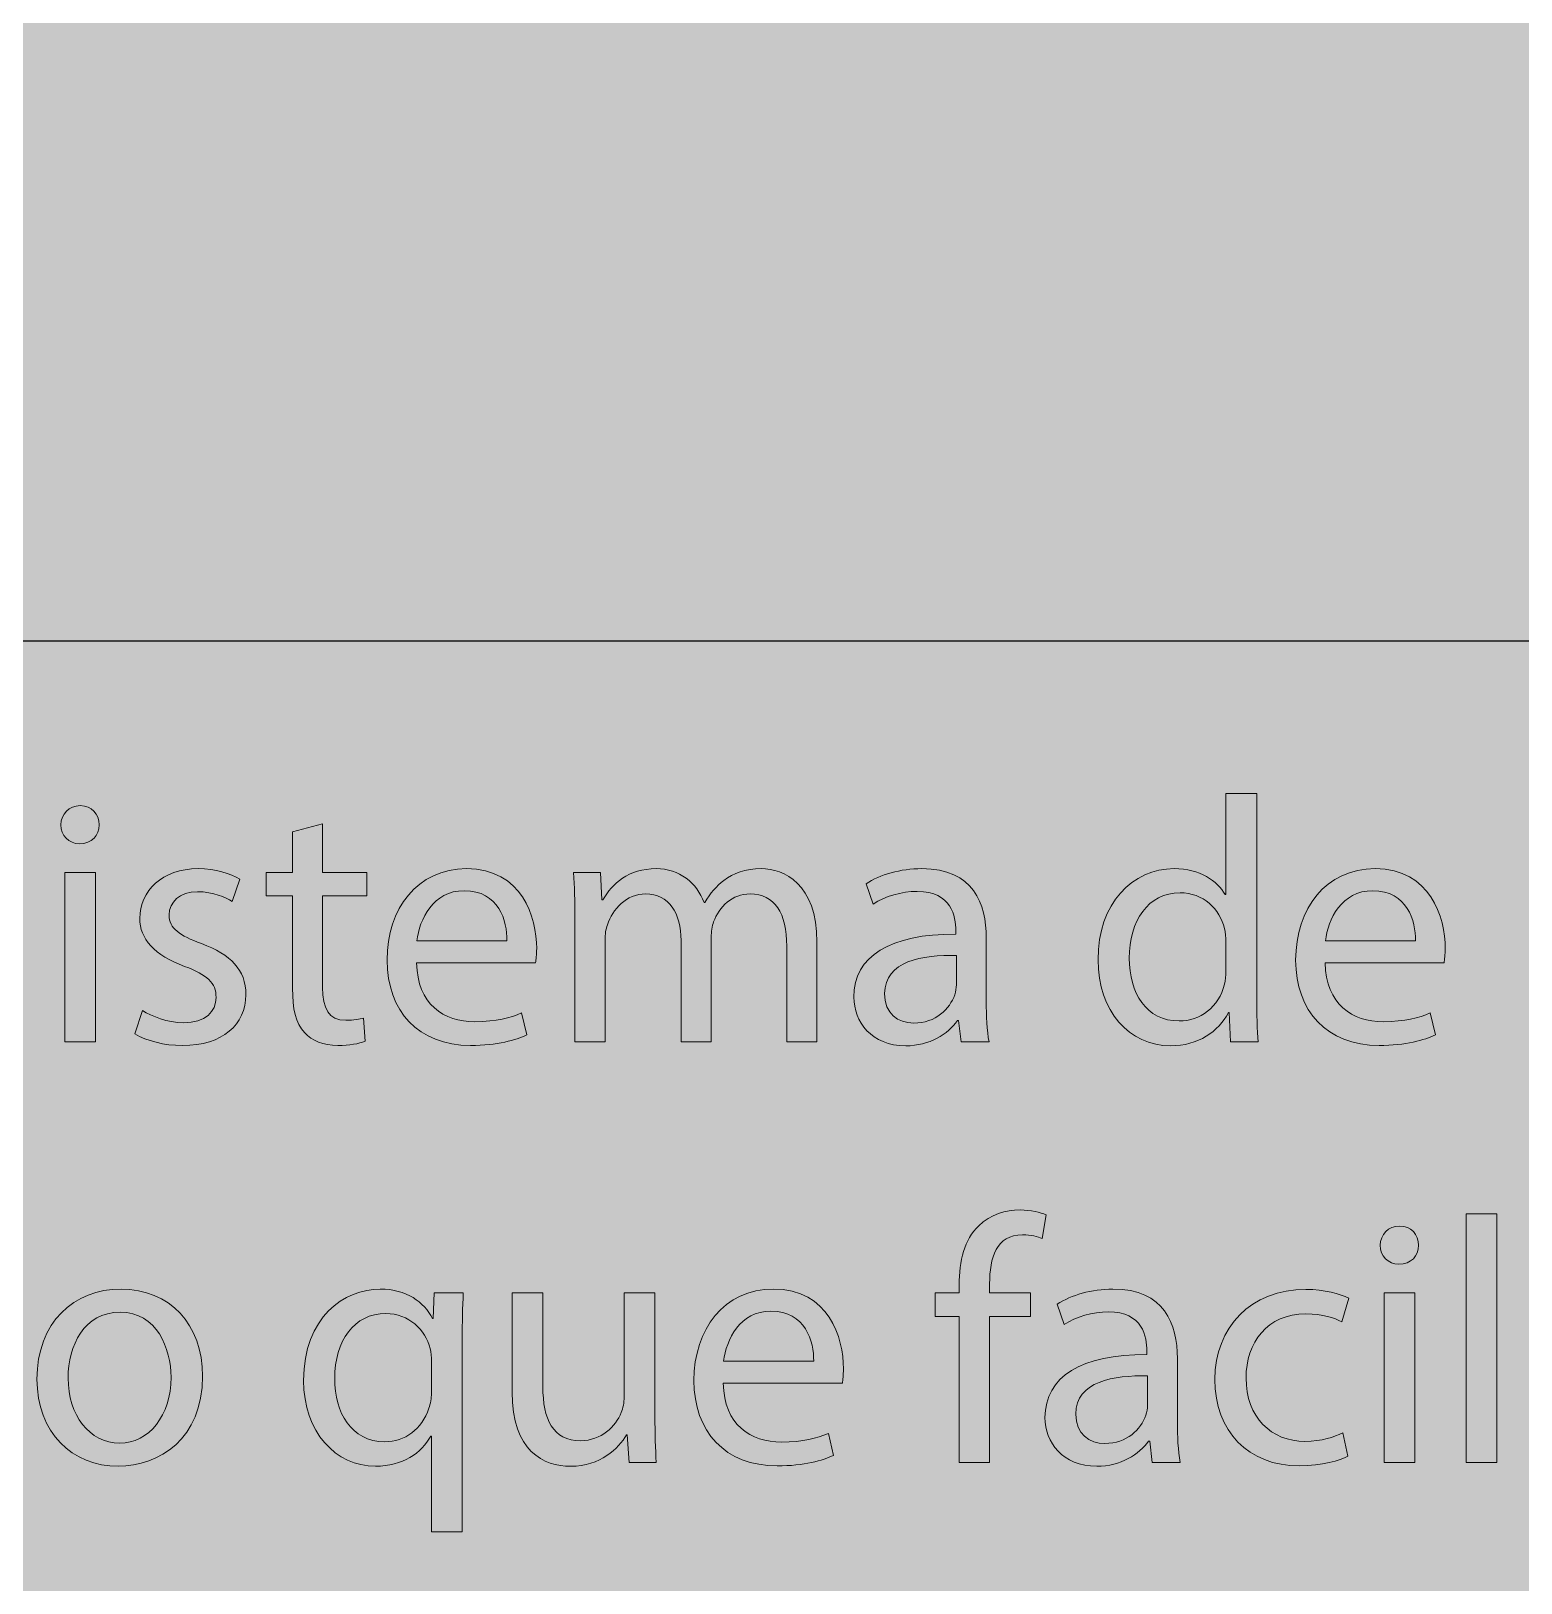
# Model space of a CAD drawing. Header units: inches. Extents: x -507 to 1392, y -754 to 68.
# Drawn here: x 483.1 to 534.2, y -71.6 to -18.4 of the extents above; entities that cross this region are included whole.
import ezdxf

# ---------------------------------------------------------------- set-up
doc = ezdxf.new("R2010")
doc.units = ezdxf.units.IN
doc.header["$MEASUREMENT"] = 0
doc.layers.add('Front', color=7, linetype='Continuous')
picture_1 = doc.add_image_def('image1.png', size_in_pixel=(3301, 2181))
picture_2 = doc.add_image_def('image6.png', size_in_pixel=(3362, 446))

# ---------------------------------------------------------------- blocks, each defined once
blk = doc.blocks.new('block 3')
at = {"layer": 'Front', "true_color": 0x326699}
h = blk.add_hatch(color=165, dxfattribs=at)
h.dxf.hatch_style = 2
h.paths.add_polyline_path([(-211, -462.1), (-211, 61.249), (581, 61.249), (581, -462.1)])
at = {"layer": 'Front'}
image = blk.add_image(picture_1, insert=(-211, -462.191), size_in_units=(792.24, 523.44), dxfattribs=at)
blk = doc.blocks.new('block 21')
at = {"layer": 'Front'}
image = blk.add_image(picture_2, insert=(-223.161, -39.321), size_in_units=(806.88, 107.04), dxfattribs=at)
blk = doc.blocks.new('block 20')
at = {"layer": 'Front'}
blk.add_blockref('block 21', (0, 0), dxfattribs=at)
blk = doc.blocks.new('block 47')
at = {"layer": 'Front', "true_color": 0x231f20}
h = blk.add_hatch(color=250, dxfattribs=at)
h.dxf.hatch_style = 2
edge = h.paths.add_edge_path()
edge.add_spline(control_points=[(525.102, -44.53), (525.102, -44.53), (525.102, -51.546), (525.102, -51.546), (525.102, -52.062), (525.114, -52.649), (525.149, -53.045), (525.149, -53.045), (524.202, -53.045), (524.202, -53.045), (524.202, -53.045), (524.154, -52.038), (524.154, -52.038), (524.154, -52.038), (524.13, -52.038), (524.13, -52.038), (523.806, -52.686), (523.099, -53.177), (522.151, -53.177), (520.748, -53.177), (519.668, -51.99), (519.668, -50.227), (519.657, -48.296), (520.856, -47.109), (522.271, -47.109), (523.159, -47.109), (523.758, -47.528), (524.022, -47.996), (524.022, -47.996), (524.046, -47.996), (524.046, -47.996), (524.046, -47.996), (524.046, -44.53), (524.046, -44.53), (524.046, -44.53), (525.102, -44.53), (525.102, -44.53)], knot_values=[0, 0, 0, 0, 1, 1, 1, 2, 2, 2, 3, 3, 3, 4, 4, 4, 5, 5, 5, 6, 6, 6, 7, 7, 7, 8, 8, 8, 9, 9, 9, 10, 10, 10, 11, 11, 11, 12, 12, 12, 12], degree=3, periodic=1)
edge = h.paths.add_edge_path()
edge.add_spline(control_points=[(524.046, -49.604), (524.046, -49.471), (524.034, -49.292), (523.998, -49.16), (523.842, -48.488), (523.267, -47.936), (522.475, -47.936), (521.384, -47.936), (520.736, -48.896), (520.736, -50.179), (520.736, -51.354), (521.312, -52.326), (522.451, -52.326), (523.159, -52.326), (523.806, -51.858), (523.998, -51.066), (524.034, -50.922), (524.046, -50.779), (524.046, -50.611), (524.046, -50.611), (524.046, -49.604), (524.046, -49.604)], knot_values=[0, 0, 0, 0, 1, 1, 1, 2, 2, 2, 3, 3, 3, 4, 4, 4, 5, 5, 5, 6, 6, 6, 7, 7, 7, 7], degree=3, periodic=1)
h = blk.add_hatch(color=250, dxfattribs=at)
h.dxf.hatch_style = 2
edge = h.paths.add_edge_path()
edge.add_spline(control_points=[(485.456, -45.609), (485.468, -45.969), (485.204, -46.257), (484.785, -46.257), (484.413, -46.257), (484.149, -45.969), (484.149, -45.609), (484.149, -45.238), (484.425, -44.95), (484.809, -44.95), (485.204, -44.95), (485.456, -45.238), (485.456, -45.609)], knot_values=[0, 0, 0, 0, 1, 1, 1, 2, 2, 2, 3, 3, 3, 4, 4, 4, 4], degree=3, periodic=1)
h.paths.add_polyline_path([(484.281, -53.045), (484.281, -47.241), (485.336, -47.241), (485.336, -53.045)])
h = blk.add_hatch(color=250, dxfattribs=at)
h.dxf.hatch_style = 2
edge = h.paths.add_edge_path()
edge.add_spline(control_points=[(493.112, -45.574), (493.112, -45.574), (493.112, -47.241), (493.112, -47.241), (493.112, -47.241), (494.623, -47.241), (494.623, -47.241), (494.623, -47.241), (494.623, -48.044), (494.623, -48.044), (494.623, -48.044), (493.112, -48.044), (493.112, -48.044), (493.112, -48.044), (493.112, -51.174), (493.112, -51.174), (493.112, -51.894), (493.315, -52.302), (493.903, -52.302), (494.179, -52.302), (494.383, -52.266), (494.515, -52.23), (494.515, -52.23), (494.563, -53.021), (494.563, -53.021), (494.359, -53.105), (494.035, -53.166), (493.627, -53.166), (493.136, -53.166), (492.74, -53.009), (492.488, -52.722), (492.188, -52.41), (492.08, -51.894), (492.08, -51.21), (492.08, -51.21), (492.08, -48.044), (492.08, -48.044), (492.08, -48.044), (491.181, -48.044), (491.181, -48.044), (491.181, -48.044), (491.181, -47.241), (491.181, -47.241), (491.181, -47.241), (492.08, -47.241), (492.08, -47.241), (492.08, -47.241), (492.08, -45.85), (492.08, -45.85), (492.08, -45.85), (493.112, -45.574), (493.112, -45.574)], knot_values=[0, 0, 0, 0, 1, 1, 1, 2, 2, 2, 3, 3, 3, 4, 4, 4, 5, 5, 5, 6, 6, 6, 7, 7, 7, 8, 8, 8, 9, 9, 9, 10, 10, 10, 11, 11, 11, 12, 12, 12, 13, 13, 13, 14, 14, 14, 15, 15, 15, 16, 16, 16, 17, 17, 17, 17], degree=3, periodic=1)
h = blk.add_hatch(color=250, dxfattribs=at)
h.dxf.hatch_style = 2
edge = h.paths.add_edge_path()
edge.add_spline(control_points=[(486.944, -51.966), (487.256, -52.17), (487.808, -52.386), (488.336, -52.386), (489.104, -52.386), (489.463, -52.002), (489.463, -51.522), (489.463, -51.019), (489.163, -50.743), (488.384, -50.455), (487.34, -50.083), (486.849, -49.507), (486.849, -48.812), (486.849, -47.876), (487.604, -47.109), (488.852, -47.109), (489.439, -47.109), (489.955, -47.276), (490.279, -47.468), (490.279, -47.468), (490.015, -48.236), (490.015, -48.236), (489.787, -48.092), (489.367, -47.9), (488.828, -47.9), (488.204, -47.9), (487.856, -48.26), (487.856, -48.692), (487.856, -49.171), (488.204, -49.387), (488.959, -49.675), (489.967, -50.059), (490.482, -50.563), (490.482, -51.426), (490.482, -52.446), (489.691, -53.166), (488.312, -53.166), (487.676, -53.166), (487.088, -53.009), (486.681, -52.77), (486.681, -52.77), (486.944, -51.966), (486.944, -51.966)], knot_values=[0, 0, 0, 0, 1, 1, 1, 2, 2, 2, 3, 3, 3, 4, 4, 4, 5, 5, 5, 6, 6, 6, 7, 7, 7, 8, 8, 8, 9, 9, 9, 10, 10, 10, 11, 11, 11, 12, 12, 12, 13, 13, 13, 14, 14, 14, 14], degree=3, periodic=1)
h = blk.add_hatch(color=250, dxfattribs=at)
h.dxf.hatch_style = 2
edge = h.paths.add_edge_path()
edge.add_spline(control_points=[(496.329, -50.335), (496.353, -51.762), (497.264, -52.35), (498.319, -52.35), (499.075, -52.35), (499.531, -52.218), (499.926, -52.05), (499.926, -52.05), (500.106, -52.806), (500.106, -52.806), (499.734, -52.974), (499.099, -53.166), (498.175, -53.166), (496.388, -53.166), (495.321, -51.99), (495.321, -50.239), (495.321, -48.488), (496.353, -47.109), (498.043, -47.109), (499.938, -47.109), (500.442, -48.776), (500.442, -49.843), (500.442, -50.059), (500.418, -50.227), (500.406, -50.335), (500.406, -50.335), (496.329, -50.335), (496.329, -50.335)], knot_values=[0, 0, 0, 0, 1, 1, 1, 2, 2, 2, 3, 3, 3, 4, 4, 4, 5, 5, 5, 6, 6, 6, 7, 7, 7, 8, 8, 8, 9, 9, 9, 9], degree=3, periodic=1)
edge = h.paths.add_edge_path()
edge.add_spline(control_points=[(499.423, -49.579), (499.435, -48.908), (499.147, -47.864), (497.959, -47.864), (496.892, -47.864), (496.424, -48.848), (496.34, -49.579), (496.34, -49.579), (499.423, -49.579), (499.423, -49.579)], knot_values=[0, 0, 0, 0, 1, 1, 1, 2, 2, 2, 3, 3, 3, 3], degree=3, periodic=1)
h = blk.add_hatch(color=250, dxfattribs=at)
h.dxf.hatch_style = 2
edge = h.paths.add_edge_path()
edge.add_spline(control_points=[(501.752, -48.812), (501.752, -48.212), (501.74, -47.72), (501.705, -47.241), (501.705, -47.241), (502.628, -47.241), (502.628, -47.241), (502.628, -47.241), (502.676, -48.176), (502.676, -48.176), (502.676, -48.176), (502.712, -48.176), (502.712, -48.176), (503.036, -47.625), (503.576, -47.109), (504.535, -47.109), (505.327, -47.109), (505.926, -47.588), (506.178, -48.272), (506.178, -48.272), (506.202, -48.272), (506.202, -48.272), (506.382, -47.948), (506.61, -47.696), (506.85, -47.517), (507.197, -47.252), (507.581, -47.109), (508.133, -47.109), (508.9, -47.109), (510.04, -47.612), (510.04, -49.627), (510.04, -49.627), (510.04, -53.045), (510.04, -53.045), (510.04, -53.045), (509.008, -53.045), (509.008, -53.045), (509.008, -53.045), (509.008, -49.759), (509.008, -49.759), (509.008, -48.644), (508.601, -47.972), (507.749, -47.972), (507.149, -47.972), (506.682, -48.416), (506.502, -48.932), (506.454, -49.076), (506.418, -49.268), (506.418, -49.459), (506.418, -49.459), (506.418, -53.045), (506.418, -53.045), (506.418, -53.045), (505.387, -53.045), (505.387, -53.045), (505.387, -53.045), (505.387, -49.567), (505.387, -49.567), (505.387, -48.644), (504.979, -47.972), (504.175, -47.972), (503.516, -47.972), (503.036, -48.5), (502.868, -49.028), (502.808, -49.184), (502.784, -49.363), (502.784, -49.543), (502.784, -49.543), (502.784, -53.045), (502.784, -53.045), (502.784, -53.045), (501.752, -53.045), (501.752, -53.045), (501.752, -53.045), (501.752, -48.812), (501.752, -48.812)], knot_values=[0, 0, 0, 0, 1, 1, 1, 2, 2, 2, 3, 3, 3, 4, 4, 4, 5, 5, 5, 6, 6, 6, 7, 7, 7, 8, 8, 8, 9, 9, 9, 10, 10, 10, 11, 11, 11, 12, 12, 12, 13, 13, 13, 14, 14, 14, 15, 15, 15, 16, 16, 16, 17, 17, 17, 18, 18, 18, 19, 19, 19, 20, 20, 20, 21, 21, 21, 22, 22, 22, 23, 23, 23, 24, 24, 24, 25, 25, 25, 25], degree=3, periodic=1)
h = blk.add_hatch(color=250, dxfattribs=at)
h.dxf.hatch_style = 2
edge = h.paths.add_edge_path()
edge.add_spline(control_points=[(514.975, -53.045), (514.975, -53.045), (514.891, -52.314), (514.891, -52.314), (514.891, -52.314), (514.854, -52.314), (514.854, -52.314), (514.531, -52.77), (513.907, -53.177), (513.08, -53.177), (511.904, -53.177), (511.305, -52.35), (511.305, -51.51), (511.305, -50.107), (512.552, -49.339), (514.794, -49.352), (514.794, -49.352), (514.794, -49.231), (514.794, -49.231), (514.794, -48.752), (514.663, -47.888), (513.476, -47.888), (512.936, -47.888), (512.372, -48.056), (511.964, -48.32), (511.964, -48.32), (511.724, -47.625), (511.724, -47.625), (512.204, -47.312), (512.899, -47.109), (513.631, -47.109), (515.406, -47.109), (515.838, -48.32), (515.838, -49.483), (515.838, -49.483), (515.838, -51.654), (515.838, -51.654), (515.838, -52.158), (515.862, -52.649), (515.934, -53.045), (515.934, -53.045), (514.975, -53.045), (514.975, -53.045)], knot_values=[0, 0, 0, 0, 1, 1, 1, 2, 2, 2, 3, 3, 3, 4, 4, 4, 5, 5, 5, 6, 6, 6, 7, 7, 7, 8, 8, 8, 9, 9, 9, 10, 10, 10, 11, 11, 11, 12, 12, 12, 13, 13, 13, 14, 14, 14, 14], degree=3, periodic=1)
edge = h.paths.add_edge_path()
edge.add_spline(control_points=[(514.818, -50.083), (513.667, -50.059), (512.36, -50.263), (512.36, -51.39), (512.36, -52.074), (512.816, -52.398), (513.355, -52.398), (514.111, -52.398), (514.591, -51.918), (514.759, -51.426), (514.794, -51.318), (514.818, -51.198), (514.818, -51.09), (514.818, -51.09), (514.818, -50.083), (514.818, -50.083)], knot_values=[0, 0, 0, 0, 1, 1, 1, 2, 2, 2, 3, 3, 3, 4, 4, 4, 5, 5, 5, 5], degree=3, periodic=1)
h = blk.add_hatch(color=250, dxfattribs=at)
h.dxf.hatch_style = 2
edge = h.paths.add_edge_path()
edge.add_spline(control_points=[(527.444, -50.335), (527.468, -51.762), (528.379, -52.35), (529.435, -52.35), (530.19, -52.35), (530.646, -52.218), (531.042, -52.05), (531.042, -52.05), (531.222, -52.806), (531.222, -52.806), (530.85, -52.974), (530.214, -53.166), (529.291, -53.166), (527.503, -53.166), (526.436, -51.99), (526.436, -50.239), (526.436, -48.488), (527.468, -47.109), (529.159, -47.109), (531.054, -47.109), (531.558, -48.776), (531.558, -49.843), (531.558, -50.059), (531.533, -50.227), (531.521, -50.335), (531.521, -50.335), (527.444, -50.335), (527.444, -50.335)], knot_values=[0, 0, 0, 0, 1, 1, 1, 2, 2, 2, 3, 3, 3, 4, 4, 4, 5, 5, 5, 6, 6, 6, 7, 7, 7, 8, 8, 8, 9, 9, 9, 9], degree=3, periodic=1)
edge = h.paths.add_edge_path()
edge.add_spline(control_points=[(530.538, -49.579), (530.55, -48.908), (530.262, -47.864), (529.075, -47.864), (528.007, -47.864), (527.54, -48.848), (527.456, -49.579), (527.456, -49.579), (530.538, -49.579), (530.538, -49.579)], knot_values=[0, 0, 0, 0, 1, 1, 1, 2, 2, 2, 3, 3, 3, 3], degree=3, periodic=1)
h = blk.add_hatch(color=250, dxfattribs=at)
h.dxf.hatch_style = 2
edge = h.paths.add_edge_path()
edge.add_spline(control_points=[(514.91, -67.445), (514.91, -67.445), (514.91, -62.444), (514.91, -62.444), (514.91, -62.444), (514.095, -62.444), (514.095, -62.444), (514.095, -62.444), (514.095, -61.641), (514.095, -61.641), (514.095, -61.641), (514.91, -61.641), (514.91, -61.641), (514.91, -61.641), (514.91, -61.365), (514.91, -61.365), (514.91, -60.549), (515.09, -59.806), (515.582, -59.338), (515.978, -58.954), (516.505, -58.798), (516.997, -58.798), (517.369, -58.798), (517.693, -58.882), (517.896, -58.966), (517.896, -58.966), (517.752, -59.782), (517.752, -59.782), (517.597, -59.709), (517.381, -59.649), (517.081, -59.649), (516.182, -59.649), (515.954, -60.441), (515.954, -61.329), (515.954, -61.329), (515.954, -61.641), (515.954, -61.641), (515.954, -61.641), (517.357, -61.641), (517.357, -61.641), (517.357, -61.641), (517.357, -62.444), (517.357, -62.444), (517.357, -62.444), (515.954, -62.444), (515.954, -62.444), (515.954, -62.444), (515.954, -67.445), (515.954, -67.445), (515.954, -67.445), (514.91, -67.445), (514.91, -67.445)], knot_values=[0, 0, 0, 0, 1, 1, 1, 2, 2, 2, 3, 3, 3, 4, 4, 4, 5, 5, 5, 6, 6, 6, 7, 7, 7, 8, 8, 8, 9, 9, 9, 10, 10, 10, 11, 11, 11, 12, 12, 12, 13, 13, 13, 14, 14, 14, 15, 15, 15, 16, 16, 16, 17, 17, 17, 17], degree=3, periodic=1)
h = blk.add_hatch(color=250, dxfattribs=at)
h.dxf.hatch_style = 2
h.paths.add_polyline_path([(532.274, -58.93), (533.33, -58.93), (533.33, -67.445), (532.274, -67.445)])
h = blk.add_hatch(color=250, dxfattribs=at)
h.dxf.hatch_style = 2
edge = h.paths.add_edge_path()
edge.add_spline(control_points=[(530.642, -60.009), (530.654, -60.369), (530.39, -60.657), (529.97, -60.657), (529.598, -60.657), (529.334, -60.369), (529.334, -60.009), (529.334, -59.638), (529.61, -59.35), (529.994, -59.35), (530.39, -59.35), (530.642, -59.638), (530.642, -60.009)], knot_values=[0, 0, 0, 0, 1, 1, 1, 2, 2, 2, 3, 3, 3, 4, 4, 4, 4], degree=3, periodic=1)
h.paths.add_polyline_path([(529.466, -67.445), (529.466, -61.641), (530.522, -61.641), (530.522, -67.445)])
h = blk.add_hatch(color=250, dxfattribs=at)
h.dxf.hatch_style = 2
edge = h.paths.add_edge_path()
edge.add_spline(control_points=[(489, -64.495), (489, -66.642), (487.513, -67.577), (486.11, -67.577), (484.539, -67.577), (483.327, -66.426), (483.327, -64.591), (483.327, -62.648), (484.599, -61.509), (486.206, -61.509), (487.873, -61.509), (489, -62.72), (489, -64.495)], knot_values=[0, 0, 0, 0, 1, 1, 1, 2, 2, 2, 3, 3, 3, 4, 4, 4, 4], degree=3, periodic=1)
edge = h.paths.add_edge_path()
edge.add_spline(control_points=[(484.395, -64.555), (484.395, -65.826), (485.126, -66.786), (486.158, -66.786), (487.165, -66.786), (487.921, -65.838), (487.921, -64.531), (487.921, -63.547), (487.429, -62.3), (486.182, -62.3), (484.935, -62.3), (484.395, -63.452), (484.395, -64.555)], knot_values=[0, 0, 0, 0, 1, 1, 1, 2, 2, 2, 3, 3, 3, 4, 4, 4, 4], degree=3, periodic=1)
h = blk.add_hatch(color=250, dxfattribs=at)
h.dxf.hatch_style = 2
edge = h.paths.add_edge_path()
edge.add_spline(control_points=[(496.837, -66.546), (496.837, -66.546), (496.813, -66.546), (496.813, -66.546), (496.501, -67.122), (495.854, -67.577), (494.918, -67.577), (493.562, -67.577), (492.459, -66.402), (492.459, -64.639), (492.459, -62.468), (493.862, -61.509), (495.086, -61.509), (495.985, -61.509), (496.585, -61.952), (496.873, -62.516), (496.873, -62.516), (496.896, -62.516), (496.896, -62.516), (496.896, -62.516), (496.933, -61.641), (496.933, -61.641), (496.933, -61.641), (497.928, -61.641), (497.928, -61.641), (497.904, -62.132), (497.892, -62.636), (497.892, -63.236), (497.892, -63.236), (497.892, -69.82), (497.892, -69.82), (497.892, -69.82), (496.837, -69.82), (496.837, -69.82), (496.837, -69.82), (496.837, -66.546), (496.837, -66.546)], knot_values=[0, 0, 0, 0, 1, 1, 1, 2, 2, 2, 3, 3, 3, 4, 4, 4, 5, 5, 5, 6, 6, 6, 7, 7, 7, 8, 8, 8, 9, 9, 9, 10, 10, 10, 11, 11, 11, 12, 12, 12, 12], degree=3, periodic=1)
edge = h.paths.add_edge_path()
edge.add_spline(control_points=[(496.837, -63.991), (496.837, -63.847), (496.825, -63.679), (496.789, -63.547), (496.633, -62.9), (496.069, -62.348), (495.278, -62.348), (494.186, -62.348), (493.526, -63.271), (493.526, -64.579), (493.526, -65.73), (494.078, -66.738), (495.242, -66.738), (495.925, -66.738), (496.513, -66.318), (496.753, -65.586), (496.801, -65.442), (496.837, -65.238), (496.837, -65.083), (496.837, -65.083), (496.837, -63.991), (496.837, -63.991)], knot_values=[0, 0, 0, 0, 1, 1, 1, 2, 2, 2, 3, 3, 3, 4, 4, 4, 5, 5, 5, 6, 6, 6, 7, 7, 7, 7], degree=3, periodic=1)
h = blk.add_hatch(color=250, dxfattribs=at)
h.dxf.hatch_style = 2
edge = h.paths.add_edge_path()
edge.add_spline(control_points=[(504.492, -65.862), (504.492, -66.462), (504.504, -66.99), (504.54, -67.445), (504.54, -67.445), (503.604, -67.445), (503.604, -67.445), (503.604, -67.445), (503.544, -66.498), (503.544, -66.498), (503.544, -66.498), (503.521, -66.498), (503.521, -66.498), (503.245, -66.966), (502.633, -67.577), (501.602, -67.577), (500.69, -67.577), (499.599, -67.074), (499.599, -65.035), (499.599, -65.035), (499.599, -61.641), (499.599, -61.641), (499.599, -61.641), (500.654, -61.641), (500.654, -61.641), (500.654, -61.641), (500.654, -64.854), (500.654, -64.854), (500.654, -65.958), (500.99, -66.702), (501.95, -66.702), (502.657, -66.702), (503.149, -66.21), (503.341, -65.742), (503.401, -65.586), (503.437, -65.395), (503.437, -65.203), (503.437, -65.203), (503.437, -61.641), (503.437, -61.641), (503.437, -61.641), (504.492, -61.641), (504.492, -61.641), (504.492, -61.641), (504.492, -65.862), (504.492, -65.862)], knot_values=[0, 0, 0, 0, 1, 1, 1, 2, 2, 2, 3, 3, 3, 4, 4, 4, 5, 5, 5, 6, 6, 6, 7, 7, 7, 8, 8, 8, 9, 9, 9, 10, 10, 10, 11, 11, 11, 12, 12, 12, 13, 13, 13, 14, 14, 14, 15, 15, 15, 15], degree=3, periodic=1)
h = blk.add_hatch(color=250, dxfattribs=at)
h.dxf.hatch_style = 2
edge = h.paths.add_edge_path()
edge.add_spline(control_points=[(506.834, -64.735), (506.858, -66.162), (507.77, -66.75), (508.825, -66.75), (509.581, -66.75), (510.037, -66.618), (510.432, -66.45), (510.432, -66.45), (510.612, -67.206), (510.612, -67.206), (510.24, -67.374), (509.605, -67.565), (508.681, -67.565), (506.894, -67.565), (505.827, -66.39), (505.827, -64.639), (505.827, -62.888), (506.858, -61.509), (508.549, -61.509), (510.444, -61.509), (510.948, -63.176), (510.948, -64.243), (510.948, -64.459), (510.924, -64.627), (510.912, -64.735), (510.912, -64.735), (506.834, -64.735), (506.834, -64.735)], knot_values=[0, 0, 0, 0, 1, 1, 1, 2, 2, 2, 3, 3, 3, 4, 4, 4, 5, 5, 5, 6, 6, 6, 7, 7, 7, 8, 8, 8, 9, 9, 9, 9], degree=3, periodic=1)
edge = h.paths.add_edge_path()
edge.add_spline(control_points=[(509.929, -63.979), (509.94, -63.308), (509.653, -62.264), (508.465, -62.264), (507.398, -62.264), (506.93, -63.248), (506.846, -63.979), (506.846, -63.979), (509.929, -63.979), (509.929, -63.979)], knot_values=[0, 0, 0, 0, 1, 1, 1, 2, 2, 2, 3, 3, 3, 3], degree=3, periodic=1)
h = blk.add_hatch(color=250, dxfattribs=at)
h.dxf.hatch_style = 2
edge = h.paths.add_edge_path()
edge.add_spline(control_points=[(521.521, -67.445), (521.521, -67.445), (521.437, -66.714), (521.437, -66.714), (521.437, -66.714), (521.4, -66.714), (521.4, -66.714), (521.077, -67.169), (520.453, -67.577), (519.625, -67.577), (518.45, -67.577), (517.851, -66.75), (517.851, -65.91), (517.851, -64.507), (519.098, -63.739), (521.34, -63.751), (521.34, -63.751), (521.34, -63.631), (521.34, -63.631), (521.34, -63.152), (521.208, -62.288), (520.021, -62.288), (519.481, -62.288), (518.918, -62.456), (518.51, -62.72), (518.51, -62.72), (518.27, -62.024), (518.27, -62.024), (518.75, -61.712), (519.445, -61.509), (520.177, -61.509), (521.952, -61.509), (522.384, -62.72), (522.384, -63.883), (522.384, -63.883), (522.384, -66.054), (522.384, -66.054), (522.384, -66.558), (522.408, -67.049), (522.48, -67.445), (522.48, -67.445), (521.521, -67.445), (521.521, -67.445)], knot_values=[0, 0, 0, 0, 1, 1, 1, 2, 2, 2, 3, 3, 3, 4, 4, 4, 5, 5, 5, 6, 6, 6, 7, 7, 7, 8, 8, 8, 9, 9, 9, 10, 10, 10, 11, 11, 11, 12, 12, 12, 13, 13, 13, 14, 14, 14, 14], degree=3, periodic=1)
edge = h.paths.add_edge_path()
edge.add_spline(control_points=[(521.364, -64.483), (520.213, -64.459), (518.906, -64.663), (518.906, -65.79), (518.906, -66.474), (519.362, -66.798), (519.901, -66.798), (520.657, -66.798), (521.137, -66.318), (521.305, -65.826), (521.34, -65.718), (521.364, -65.598), (521.364, -65.49), (521.364, -65.49), (521.364, -64.483), (521.364, -64.483)], knot_values=[0, 0, 0, 0, 1, 1, 1, 2, 2, 2, 3, 3, 3, 4, 4, 4, 5, 5, 5, 5], degree=3, periodic=1)
h = blk.add_hatch(color=250, dxfattribs=at)
h.dxf.hatch_style = 2
edge = h.paths.add_edge_path()
edge.add_spline(control_points=[(528.228, -67.229), (527.952, -67.374), (527.341, -67.565), (526.561, -67.565), (524.81, -67.565), (523.67, -66.378), (523.67, -64.603), (523.67, -62.816), (524.894, -61.521), (526.789, -61.521), (527.413, -61.521), (527.964, -61.676), (528.252, -61.82), (528.252, -61.82), (528.012, -62.636), (528.012, -62.636), (527.76, -62.492), (527.365, -62.36), (526.789, -62.36), (525.458, -62.36), (524.738, -63.344), (524.738, -64.555), (524.738, -65.898), (525.602, -66.726), (526.753, -66.726), (527.353, -66.726), (527.749, -66.57), (528.048, -66.438), (528.048, -66.438), (528.228, -67.229), (528.228, -67.229)], knot_values=[0, 0, 0, 0, 1, 1, 1, 2, 2, 2, 3, 3, 3, 4, 4, 4, 5, 5, 5, 6, 6, 6, 7, 7, 7, 8, 8, 8, 9, 9, 9, 10, 10, 10, 10], degree=3, periodic=1)
at = {"layer": 'Front', "lineweight": 0}
for points in [[(484.281, -53.045), (484.281, -47.241), (485.336, -47.241), (485.336, -53.045), (484.281, -53.045)], [(532.274, -58.93), (533.33, -58.93), (533.33, -67.445), (532.274, -67.445), (532.274, -58.93)], [(529.466, -67.445), (529.466, -61.641), (530.522, -61.641), (530.522, -67.445), (529.466, -67.445)]]:
    blk.add_lwpolyline(points, dxfattribs=at)
for points, knots in [([(525.102, -44.53), (525.102, -44.53), (525.102, -51.546), (525.102, -51.546), (525.102, -52.062), (525.114, -52.649), (525.149, -53.045), (525.149, -53.045), (524.202, -53.045), (524.202, -53.045), (524.202, -53.045), (524.154, -52.038), (524.154, -52.038), (524.154, -52.038), (524.13, -52.038), (524.13, -52.038), (523.806, -52.686), (523.099, -53.177), (522.151, -53.177), (520.748, -53.177), (519.668, -51.99), (519.668, -50.227), (519.657, -48.296), (520.856, -47.109), (522.271, -47.109), (523.159, -47.109), (523.758, -47.528), (524.022, -47.996), (524.022, -47.996), (524.046, -47.996), (524.046, -47.996), (524.046, -47.996), (524.046, -44.53), (524.046, -44.53), (524.046, -44.53), (525.102, -44.53), (525.102, -44.53)], [0, 0, 0, 0, 1, 1, 1, 2, 2, 2, 3, 3, 3, 4, 4, 4, 5, 5, 5, 6, 6, 6, 7, 7, 7, 8, 8, 8, 9, 9, 9, 10, 10, 10, 11, 11, 11, 12, 12, 12, 12]), ([(485.456, -45.609), (485.468, -45.969), (485.204, -46.257), (484.785, -46.257), (484.413, -46.257), (484.149, -45.969), (484.149, -45.609), (484.149, -45.238), (484.425, -44.95), (484.809, -44.95), (485.204, -44.95), (485.456, -45.238), (485.456, -45.609)], [0, 0, 0, 0, 1, 1, 1, 2, 2, 2, 3, 3, 3, 4, 4, 4, 4]), ([(493.112, -45.574), (493.112, -45.574), (493.112, -47.241), (493.112, -47.241), (493.112, -47.241), (494.623, -47.241), (494.623, -47.241), (494.623, -47.241), (494.623, -48.044), (494.623, -48.044), (494.623, -48.044), (493.112, -48.044), (493.112, -48.044), (493.112, -48.044), (493.112, -51.174), (493.112, -51.174), (493.112, -51.894), (493.315, -52.302), (493.903, -52.302), (494.179, -52.302), (494.383, -52.266), (494.515, -52.23), (494.515, -52.23), (494.563, -53.021), (494.563, -53.021), (494.359, -53.105), (494.035, -53.166), (493.627, -53.166), (493.136, -53.166), (492.74, -53.009), (492.488, -52.722), (492.188, -52.41), (492.08, -51.894), (492.08, -51.21), (492.08, -51.21), (492.08, -48.044), (492.08, -48.044), (492.08, -48.044), (491.181, -48.044), (491.181, -48.044), (491.181, -48.044), (491.181, -47.241), (491.181, -47.241), (491.181, -47.241), (492.08, -47.241), (492.08, -47.241), (492.08, -47.241), (492.08, -45.85), (492.08, -45.85), (492.08, -45.85), (493.112, -45.574), (493.112, -45.574)], [0, 0, 0, 0, 1, 1, 1, 2, 2, 2, 3, 3, 3, 4, 4, 4, 5, 5, 5, 6, 6, 6, 7, 7, 7, 8, 8, 8, 9, 9, 9, 10, 10, 10, 11, 11, 11, 12, 12, 12, 13, 13, 13, 14, 14, 14, 15, 15, 15, 16, 16, 16, 17, 17, 17, 17]), ([(486.944, -51.966), (487.256, -52.17), (487.808, -52.386), (488.336, -52.386), (489.104, -52.386), (489.463, -52.002), (489.463, -51.522), (489.463, -51.019), (489.163, -50.743), (488.384, -50.455), (487.34, -50.083), (486.849, -49.507), (486.849, -48.812), (486.849, -47.876), (487.604, -47.109), (488.852, -47.109), (489.439, -47.109), (489.955, -47.276), (490.279, -47.468), (490.279, -47.468), (490.015, -48.236), (490.015, -48.236), (489.787, -48.092), (489.367, -47.9), (488.828, -47.9), (488.204, -47.9), (487.856, -48.26), (487.856, -48.692), (487.856, -49.171), (488.204, -49.387), (488.959, -49.675), (489.967, -50.059), (490.482, -50.563), (490.482, -51.426), (490.482, -52.446), (489.691, -53.166), (488.312, -53.166), (487.676, -53.166), (487.088, -53.009), (486.681, -52.77), (486.681, -52.77), (486.944, -51.966), (486.944, -51.966)], [0, 0, 0, 0, 1, 1, 1, 2, 2, 2, 3, 3, 3, 4, 4, 4, 5, 5, 5, 6, 6, 6, 7, 7, 7, 8, 8, 8, 9, 9, 9, 10, 10, 10, 11, 11, 11, 12, 12, 12, 13, 13, 13, 14, 14, 14, 14]), ([(496.329, -50.335), (496.353, -51.762), (497.264, -52.35), (498.319, -52.35), (499.075, -52.35), (499.531, -52.218), (499.926, -52.05), (499.926, -52.05), (500.106, -52.806), (500.106, -52.806), (499.734, -52.974), (499.099, -53.166), (498.175, -53.166), (496.388, -53.166), (495.321, -51.99), (495.321, -50.239), (495.321, -48.488), (496.353, -47.109), (498.043, -47.109), (499.938, -47.109), (500.442, -48.776), (500.442, -49.843), (500.442, -50.059), (500.418, -50.227), (500.406, -50.335), (500.406, -50.335), (496.329, -50.335), (496.329, -50.335)], [0, 0, 0, 0, 1, 1, 1, 2, 2, 2, 3, 3, 3, 4, 4, 4, 5, 5, 5, 6, 6, 6, 7, 7, 7, 8, 8, 8, 9, 9, 9, 9]), ([(501.752, -48.812), (501.752, -48.212), (501.74, -47.72), (501.705, -47.241), (501.705, -47.241), (502.628, -47.241), (502.628, -47.241), (502.628, -47.241), (502.676, -48.176), (502.676, -48.176), (502.676, -48.176), (502.712, -48.176), (502.712, -48.176), (503.036, -47.625), (503.576, -47.109), (504.535, -47.109), (505.327, -47.109), (505.926, -47.588), (506.178, -48.272), (506.178, -48.272), (506.202, -48.272), (506.202, -48.272), (506.382, -47.948), (506.61, -47.696), (506.85, -47.517), (507.197, -47.252), (507.581, -47.109), (508.133, -47.109), (508.9, -47.109), (510.04, -47.612), (510.04, -49.627), (510.04, -49.627), (510.04, -53.045), (510.04, -53.045), (510.04, -53.045), (509.008, -53.045), (509.008, -53.045), (509.008, -53.045), (509.008, -49.759), (509.008, -49.759), (509.008, -48.644), (508.601, -47.972), (507.749, -47.972), (507.149, -47.972), (506.682, -48.416), (506.502, -48.932), (506.454, -49.076), (506.418, -49.268), (506.418, -49.459), (506.418, -49.459), (506.418, -53.045), (506.418, -53.045), (506.418, -53.045), (505.387, -53.045), (505.387, -53.045), (505.387, -53.045), (505.387, -49.567), (505.387, -49.567), (505.387, -48.644), (504.979, -47.972), (504.175, -47.972), (503.516, -47.972), (503.036, -48.5), (502.868, -49.028), (502.808, -49.184), (502.784, -49.363), (502.784, -49.543), (502.784, -49.543), (502.784, -53.045), (502.784, -53.045), (502.784, -53.045), (501.752, -53.045), (501.752, -53.045), (501.752, -53.045), (501.752, -48.812), (501.752, -48.812)], [0, 0, 0, 0, 1, 1, 1, 2, 2, 2, 3, 3, 3, 4, 4, 4, 5, 5, 5, 6, 6, 6, 7, 7, 7, 8, 8, 8, 9, 9, 9, 10, 10, 10, 11, 11, 11, 12, 12, 12, 13, 13, 13, 14, 14, 14, 15, 15, 15, 16, 16, 16, 17, 17, 17, 18, 18, 18, 19, 19, 19, 20, 20, 20, 21, 21, 21, 22, 22, 22, 23, 23, 23, 24, 24, 24, 25, 25, 25, 25]), ([(514.975, -53.045), (514.975, -53.045), (514.891, -52.314), (514.891, -52.314), (514.891, -52.314), (514.854, -52.314), (514.854, -52.314), (514.531, -52.77), (513.907, -53.177), (513.08, -53.177), (511.904, -53.177), (511.305, -52.35), (511.305, -51.51), (511.305, -50.107), (512.552, -49.339), (514.794, -49.352), (514.794, -49.352), (514.794, -49.231), (514.794, -49.231), (514.794, -48.752), (514.663, -47.888), (513.476, -47.888), (512.936, -47.888), (512.372, -48.056), (511.964, -48.32), (511.964, -48.32), (511.724, -47.625), (511.724, -47.625), (512.204, -47.312), (512.899, -47.109), (513.631, -47.109), (515.406, -47.109), (515.838, -48.32), (515.838, -49.483), (515.838, -49.483), (515.838, -51.654), (515.838, -51.654), (515.838, -52.158), (515.862, -52.649), (515.934, -53.045), (515.934, -53.045), (514.975, -53.045), (514.975, -53.045)], [0, 0, 0, 0, 1, 1, 1, 2, 2, 2, 3, 3, 3, 4, 4, 4, 5, 5, 5, 6, 6, 6, 7, 7, 7, 8, 8, 8, 9, 9, 9, 10, 10, 10, 11, 11, 11, 12, 12, 12, 13, 13, 13, 14, 14, 14, 14]), ([(527.444, -50.335), (527.468, -51.762), (528.379, -52.35), (529.435, -52.35), (530.19, -52.35), (530.646, -52.218), (531.042, -52.05), (531.042, -52.05), (531.222, -52.806), (531.222, -52.806), (530.85, -52.974), (530.214, -53.166), (529.291, -53.166), (527.503, -53.166), (526.436, -51.99), (526.436, -50.239), (526.436, -48.488), (527.468, -47.109), (529.159, -47.109), (531.054, -47.109), (531.558, -48.776), (531.558, -49.843), (531.558, -50.059), (531.533, -50.227), (531.521, -50.335), (531.521, -50.335), (527.444, -50.335), (527.444, -50.335)], [0, 0, 0, 0, 1, 1, 1, 2, 2, 2, 3, 3, 3, 4, 4, 4, 5, 5, 5, 6, 6, 6, 7, 7, 7, 8, 8, 8, 9, 9, 9, 9]), ([(499.423, -49.579), (499.435, -48.908), (499.147, -47.864), (497.959, -47.864), (496.892, -47.864), (496.424, -48.848), (496.34, -49.579), (496.34, -49.579), (499.423, -49.579), (499.423, -49.579)], [0, 0, 0, 0, 1, 1, 1, 2, 2, 2, 3, 3, 3, 3]), ([(524.046, -49.604), (524.046, -49.471), (524.034, -49.292), (523.998, -49.16), (523.842, -48.488), (523.267, -47.936), (522.475, -47.936), (521.384, -47.936), (520.736, -48.896), (520.736, -50.179), (520.736, -51.354), (521.312, -52.326), (522.451, -52.326), (523.159, -52.326), (523.806, -51.858), (523.998, -51.066), (524.034, -50.922), (524.046, -50.779), (524.046, -50.611), (524.046, -50.611), (524.046, -49.604), (524.046, -49.604)], [0, 0, 0, 0, 1, 1, 1, 2, 2, 2, 3, 3, 3, 4, 4, 4, 5, 5, 5, 6, 6, 6, 7, 7, 7, 7]), ([(530.538, -49.579), (530.55, -48.908), (530.262, -47.864), (529.075, -47.864), (528.007, -47.864), (527.54, -48.848), (527.456, -49.579), (527.456, -49.579), (530.538, -49.579), (530.538, -49.579)], [0, 0, 0, 0, 1, 1, 1, 2, 2, 2, 3, 3, 3, 3]), ([(514.818, -50.083), (513.667, -50.059), (512.36, -50.263), (512.36, -51.39), (512.36, -52.074), (512.816, -52.398), (513.355, -52.398), (514.111, -52.398), (514.591, -51.918), (514.759, -51.426), (514.794, -51.318), (514.818, -51.198), (514.818, -51.09), (514.818, -51.09), (514.818, -50.083), (514.818, -50.083)], [0, 0, 0, 0, 1, 1, 1, 2, 2, 2, 3, 3, 3, 4, 4, 4, 5, 5, 5, 5]), ([(514.91, -67.445), (514.91, -67.445), (514.91, -62.444), (514.91, -62.444), (514.91, -62.444), (514.095, -62.444), (514.095, -62.444), (514.095, -62.444), (514.095, -61.641), (514.095, -61.641), (514.095, -61.641), (514.91, -61.641), (514.91, -61.641), (514.91, -61.641), (514.91, -61.365), (514.91, -61.365), (514.91, -60.549), (515.09, -59.806), (515.582, -59.338), (515.978, -58.954), (516.505, -58.798), (516.997, -58.798), (517.369, -58.798), (517.693, -58.882), (517.896, -58.966), (517.896, -58.966), (517.752, -59.782), (517.752, -59.782), (517.597, -59.709), (517.381, -59.649), (517.081, -59.649), (516.182, -59.649), (515.954, -60.441), (515.954, -61.329), (515.954, -61.329), (515.954, -61.641), (515.954, -61.641), (515.954, -61.641), (517.357, -61.641), (517.357, -61.641), (517.357, -61.641), (517.357, -62.444), (517.357, -62.444), (517.357, -62.444), (515.954, -62.444), (515.954, -62.444), (515.954, -62.444), (515.954, -67.445), (515.954, -67.445), (515.954, -67.445), (514.91, -67.445), (514.91, -67.445)], [0, 0, 0, 0, 1, 1, 1, 2, 2, 2, 3, 3, 3, 4, 4, 4, 5, 5, 5, 6, 6, 6, 7, 7, 7, 8, 8, 8, 9, 9, 9, 10, 10, 10, 11, 11, 11, 12, 12, 12, 13, 13, 13, 14, 14, 14, 15, 15, 15, 16, 16, 16, 17, 17, 17, 17]), ([(530.642, -60.009), (530.654, -60.369), (530.39, -60.657), (529.97, -60.657), (529.598, -60.657), (529.334, -60.369), (529.334, -60.009), (529.334, -59.638), (529.61, -59.35), (529.994, -59.35), (530.39, -59.35), (530.642, -59.638), (530.642, -60.009)], [0, 0, 0, 0, 1, 1, 1, 2, 2, 2, 3, 3, 3, 4, 4, 4, 4]), ([(489, -64.495), (489, -66.642), (487.513, -67.577), (486.11, -67.577), (484.539, -67.577), (483.327, -66.426), (483.327, -64.591), (483.327, -62.648), (484.599, -61.509), (486.206, -61.509), (487.873, -61.509), (489, -62.72), (489, -64.495)], [0, 0, 0, 0, 1, 1, 1, 2, 2, 2, 3, 3, 3, 4, 4, 4, 4]), ([(496.837, -66.546), (496.837, -66.546), (496.813, -66.546), (496.813, -66.546), (496.501, -67.122), (495.854, -67.577), (494.918, -67.577), (493.562, -67.577), (492.459, -66.402), (492.459, -64.639), (492.459, -62.468), (493.862, -61.509), (495.086, -61.509), (495.985, -61.509), (496.585, -61.952), (496.873, -62.516), (496.873, -62.516), (496.896, -62.516), (496.896, -62.516), (496.896, -62.516), (496.933, -61.641), (496.933, -61.641), (496.933, -61.641), (497.928, -61.641), (497.928, -61.641), (497.904, -62.132), (497.892, -62.636), (497.892, -63.236), (497.892, -63.236), (497.892, -69.82), (497.892, -69.82), (497.892, -69.82), (496.837, -69.82), (496.837, -69.82), (496.837, -69.82), (496.837, -66.546), (496.837, -66.546)], [0, 0, 0, 0, 1, 1, 1, 2, 2, 2, 3, 3, 3, 4, 4, 4, 5, 5, 5, 6, 6, 6, 7, 7, 7, 8, 8, 8, 9, 9, 9, 10, 10, 10, 11, 11, 11, 12, 12, 12, 12]), ([(504.492, -65.862), (504.492, -66.462), (504.504, -66.99), (504.54, -67.445), (504.54, -67.445), (503.604, -67.445), (503.604, -67.445), (503.604, -67.445), (503.544, -66.498), (503.544, -66.498), (503.544, -66.498), (503.521, -66.498), (503.521, -66.498), (503.245, -66.966), (502.633, -67.577), (501.602, -67.577), (500.69, -67.577), (499.599, -67.074), (499.599, -65.035), (499.599, -65.035), (499.599, -61.641), (499.599, -61.641), (499.599, -61.641), (500.654, -61.641), (500.654, -61.641), (500.654, -61.641), (500.654, -64.854), (500.654, -64.854), (500.654, -65.958), (500.99, -66.702), (501.95, -66.702), (502.657, -66.702), (503.149, -66.21), (503.341, -65.742), (503.401, -65.586), (503.437, -65.395), (503.437, -65.203), (503.437, -65.203), (503.437, -61.641), (503.437, -61.641), (503.437, -61.641), (504.492, -61.641), (504.492, -61.641), (504.492, -61.641), (504.492, -65.862), (504.492, -65.862)], [0, 0, 0, 0, 1, 1, 1, 2, 2, 2, 3, 3, 3, 4, 4, 4, 5, 5, 5, 6, 6, 6, 7, 7, 7, 8, 8, 8, 9, 9, 9, 10, 10, 10, 11, 11, 11, 12, 12, 12, 13, 13, 13, 14, 14, 14, 15, 15, 15, 15]), ([(506.834, -64.735), (506.858, -66.162), (507.77, -66.75), (508.825, -66.75), (509.581, -66.75), (510.037, -66.618), (510.432, -66.45), (510.432, -66.45), (510.612, -67.206), (510.612, -67.206), (510.24, -67.374), (509.605, -67.565), (508.681, -67.565), (506.894, -67.565), (505.827, -66.39), (505.827, -64.639), (505.827, -62.888), (506.858, -61.509), (508.549, -61.509), (510.444, -61.509), (510.948, -63.176), (510.948, -64.243), (510.948, -64.459), (510.924, -64.627), (510.912, -64.735), (510.912, -64.735), (506.834, -64.735), (506.834, -64.735)], [0, 0, 0, 0, 1, 1, 1, 2, 2, 2, 3, 3, 3, 4, 4, 4, 5, 5, 5, 6, 6, 6, 7, 7, 7, 8, 8, 8, 9, 9, 9, 9]), ([(521.521, -67.445), (521.521, -67.445), (521.437, -66.714), (521.437, -66.714), (521.437, -66.714), (521.4, -66.714), (521.4, -66.714), (521.077, -67.169), (520.453, -67.577), (519.625, -67.577), (518.45, -67.577), (517.851, -66.75), (517.851, -65.91), (517.851, -64.507), (519.098, -63.739), (521.34, -63.751), (521.34, -63.751), (521.34, -63.631), (521.34, -63.631), (521.34, -63.152), (521.208, -62.288), (520.021, -62.288), (519.481, -62.288), (518.918, -62.456), (518.51, -62.72), (518.51, -62.72), (518.27, -62.024), (518.27, -62.024), (518.75, -61.712), (519.445, -61.509), (520.177, -61.509), (521.952, -61.509), (522.384, -62.72), (522.384, -63.883), (522.384, -63.883), (522.384, -66.054), (522.384, -66.054), (522.384, -66.558), (522.408, -67.049), (522.48, -67.445), (522.48, -67.445), (521.521, -67.445), (521.521, -67.445)], [0, 0, 0, 0, 1, 1, 1, 2, 2, 2, 3, 3, 3, 4, 4, 4, 5, 5, 5, 6, 6, 6, 7, 7, 7, 8, 8, 8, 9, 9, 9, 10, 10, 10, 11, 11, 11, 12, 12, 12, 13, 13, 13, 14, 14, 14, 14]), ([(528.228, -67.229), (527.952, -67.374), (527.341, -67.565), (526.561, -67.565), (524.81, -67.565), (523.67, -66.378), (523.67, -64.603), (523.67, -62.816), (524.894, -61.521), (526.789, -61.521), (527.413, -61.521), (527.964, -61.676), (528.252, -61.82), (528.252, -61.82), (528.012, -62.636), (528.012, -62.636), (527.76, -62.492), (527.365, -62.36), (526.789, -62.36), (525.458, -62.36), (524.738, -63.344), (524.738, -64.555), (524.738, -65.898), (525.602, -66.726), (526.753, -66.726), (527.353, -66.726), (527.749, -66.57), (528.048, -66.438), (528.048, -66.438), (528.228, -67.229), (528.228, -67.229)], [0, 0, 0, 0, 1, 1, 1, 2, 2, 2, 3, 3, 3, 4, 4, 4, 5, 5, 5, 6, 6, 6, 7, 7, 7, 8, 8, 8, 9, 9, 9, 10, 10, 10, 10]), ([(484.395, -64.555), (484.395, -65.826), (485.126, -66.786), (486.158, -66.786), (487.165, -66.786), (487.921, -65.838), (487.921, -64.531), (487.921, -63.547), (487.429, -62.3), (486.182, -62.3), (484.935, -62.3), (484.395, -63.452), (484.395, -64.555)], [0, 0, 0, 0, 1, 1, 1, 2, 2, 2, 3, 3, 3, 4, 4, 4, 4]), ([(496.837, -63.991), (496.837, -63.847), (496.825, -63.679), (496.789, -63.547), (496.633, -62.9), (496.069, -62.348), (495.278, -62.348), (494.186, -62.348), (493.526, -63.271), (493.526, -64.579), (493.526, -65.73), (494.078, -66.738), (495.242, -66.738), (495.925, -66.738), (496.513, -66.318), (496.753, -65.586), (496.801, -65.442), (496.837, -65.238), (496.837, -65.083), (496.837, -65.083), (496.837, -63.991), (496.837, -63.991)], [0, 0, 0, 0, 1, 1, 1, 2, 2, 2, 3, 3, 3, 4, 4, 4, 5, 5, 5, 6, 6, 6, 7, 7, 7, 7]), ([(509.929, -63.979), (509.94, -63.308), (509.653, -62.264), (508.465, -62.264), (507.398, -62.264), (506.93, -63.248), (506.846, -63.979), (506.846, -63.979), (509.929, -63.979), (509.929, -63.979)], [0, 0, 0, 0, 1, 1, 1, 2, 2, 2, 3, 3, 3, 3]), ([(521.364, -64.483), (520.213, -64.459), (518.906, -64.663), (518.906, -65.79), (518.906, -66.474), (519.362, -66.798), (519.901, -66.798), (520.657, -66.798), (521.137, -66.318), (521.305, -65.826), (521.34, -65.718), (521.364, -65.598), (521.364, -65.49), (521.364, -65.49), (521.364, -64.483), (521.364, -64.483)], [0, 0, 0, 0, 1, 1, 1, 2, 2, 2, 3, 3, 3, 4, 4, 4, 5, 5, 5, 5])]:
    blk.add_open_spline(points, degree=3, knots=knots, dxfattribs=at)

msp = doc.modelspace()

# ---------------------------------------------------------------- block references
at = {"layer": 'Front'}
for name in ['block 20', 'block 3', 'block 47']:
    msp.add_blockref(name, (0, 0), dxfattribs=at)

doc.saveas('drawing.dxf')
